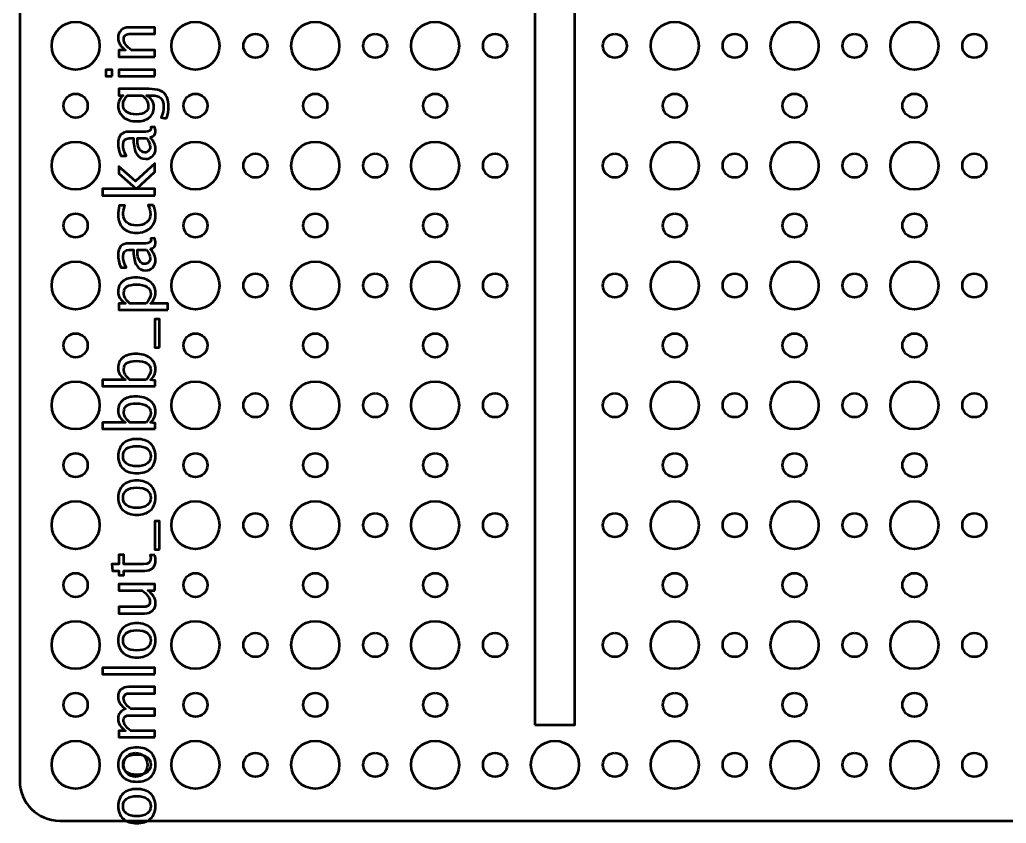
# Model space of a CAD drawing. Header units: centimetres. Extents: x -26.2 to 26.2, y -20.2 to 20.2.
# Drawn here: x -12.7 to -0.35, y -20.22 to -10.16 of the extents above; entities that cross this region are included whole.
import ezdxf

# ---------------------------------------------------------------- set-up
doc = ezdxf.new("R2010")
doc.units = ezdxf.units.CM
doc.header["$MEASUREMENT"] = 0
doc.layers.add('Layer 1', color=7, linetype='Continuous')

msp = doc.modelspace()

# ---------------------------------------------------------------- linework, layer by layer
at = {"layer": 'Layer 1', "lineweight": 53}
msp.add_lwpolyline([(-6.25, -18.98419), (-5.75, -18.98419), (-5.75, 16.01581), (-6.25, 16.01581), (-6.25, -18.98419)], close=True, dxfattribs=at)
for centre, major_axis in [((-11.99999, -10.4841), (0, 0.30001)), ((-10.49999, -10.4841), (0, 0.30001)), ((-8.99999, -10.4841), (0, 0.30001)), ((-7.49999, -10.4841), (0, 0.30001)), ((-4.49999, -10.4841), (0, 0.30001)), ((-2.99999, -10.4841), (0, 0.30001)), ((-1.49999, -10.4841), (0, 0.30001)), ((-9.75, -10.48409), (0, 0.15)), ((-8.25, -10.48409), (0, 0.15)), ((-6.75, -10.48409), (0, 0.15)), ((-5.25, -10.48409), (0, 0.15)), ((-3.75, -10.48409), (0, 0.15)), ((-2.25, -10.48409), (0, 0.15)), ((-0.75, -10.48409), (0, 0.15)), ((-12, -11.23409), (0, 0.15)), ((-10.5, -11.23409), (0, 0.15)), ((-9, -11.23409), (0, 0.15)), ((-7.5, -11.23409), (0, 0.15)), ((-4.5, -11.23409), (0, 0.15)), ((-3, -11.23409), (0, 0.15)), ((-1.5, -11.23409), (0, 0.15)), ((-11.99999, -11.9841), (0, 0.30001)), ((-10.49999, -11.9841), (0, 0.30001)), ((-8.99999, -11.9841), (0, 0.30001)), ((-7.49999, -11.9841), (0, 0.30001)), ((-4.49999, -11.9841), (0, 0.30001)), ((-2.99999, -11.9841), (0, 0.30001)), ((-1.49999, -11.9841), (0, 0.30001)), ((-9.75, -11.98409), (0, 0.15)), ((-8.25, -11.98409), (0, 0.15)), ((-6.75, -11.98409), (0, 0.15)), ((-5.25, -11.98409), (0, 0.15)), ((-3.75, -11.98409), (0, 0.15)), ((-2.25, -11.98409), (0, 0.15)), ((-0.75, -11.98409), (0, 0.15)), ((-12, -12.73409), (0, 0.15)), ((-10.5, -12.73409), (0, 0.15)), ((-9, -12.73409), (0, 0.15)), ((-7.5, -12.73409), (0, 0.15)), ((-4.5, -12.73409), (0, 0.15)), ((-3, -12.73409), (0, 0.15)), ((-1.5, -12.73409), (0, 0.15)), ((-11.99999, -13.4841), (0, 0.30001)), ((-10.49999, -13.4841), (0, 0.30001)), ((-8.99999, -13.4841), (0, 0.30001)), ((-7.49999, -13.4841), (0, 0.30001)), ((-4.49999, -13.4841), (0, 0.30001)), ((-2.99999, -13.4841), (0, 0.30001)), ((-1.49999, -13.4841), (0, 0.30001)), ((-9.75, -13.48409), (0, 0.15)), ((-8.25, -13.48409), (0, 0.15)), ((-6.75, -13.48409), (0, 0.15)), ((-5.25, -13.48409), (0, 0.15)), ((-3.75, -13.48409), (0, 0.15)), ((-2.25, -13.48409), (0, 0.15)), ((-0.75, -13.48409), (0, 0.15)), ((-12, -14.23409), (0, 0.15)), ((-10.5, -14.23409), (0, 0.15)), ((-9, -14.23409), (0, 0.15)), ((-7.5, -14.23409), (0, 0.15)), ((-4.5, -14.23409), (0, 0.15)), ((-3, -14.23409), (0, 0.15)), ((-1.5, -14.23409), (0, 0.15)), ((-11.99999, -14.9841), (0, 0.30001)), ((-10.49999, -14.9841), (0, 0.30001)), ((-8.99999, -14.9841), (0, 0.30001)), ((-7.49999, -14.9841), (0, 0.30001)), ((-4.49999, -14.9841), (0, 0.30001)), ((-2.99999, -14.9841), (0, 0.30001)), ((-1.49999, -14.9841), (0, 0.30001)), ((-9.75, -14.98409), (0, 0.15)), ((-8.25, -14.98409), (0, 0.15)), ((-6.75, -14.98409), (0, 0.15)), ((-5.25, -14.98409), (0, 0.15)), ((-3.75, -14.98409), (0, 0.15)), ((-2.25, -14.98409), (0, 0.15)), ((-0.75, -14.98409), (0, 0.15)), ((-12, -15.73409), (0, 0.15)), ((-10.5, -15.73409), (0, 0.15)), ((-9, -15.73409), (0, 0.15)), ((-7.5, -15.73409), (0, 0.15)), ((-4.5, -15.73409), (0, 0.15)), ((-3, -15.73409), (0, 0.15)), ((-1.5, -15.73409), (0, 0.15)), ((-11.99999, -16.4841), (0, 0.30001)), ((-10.49999, -16.4841), (0, 0.30001)), ((-8.99999, -16.4841), (0, 0.30001)), ((-7.49999, -16.4841), (0, 0.30001)), ((-4.49999, -16.4841), (0, 0.30001)), ((-2.99999, -16.4841), (0, 0.30001)), ((-1.49999, -16.4841), (0, 0.30001)), ((-9.75, -16.48409), (0, 0.15)), ((-8.25, -16.48409), (0, 0.15)), ((-6.75, -16.48409), (0, 0.15)), ((-5.25, -16.48409), (0, 0.15)), ((-3.75, -16.48409), (0, 0.15)), ((-2.25, -16.48409), (0, 0.15)), ((-0.75, -16.48409), (0, 0.15)), ((-12, -17.23409), (0, 0.15)), ((-10.5, -17.23409), (0, 0.15)), ((-9, -17.23409), (0, 0.15)), ((-7.5, -17.23409), (0, 0.15)), ((-4.5, -17.23409), (0, 0.15)), ((-3, -17.23409), (0, 0.15)), ((-1.5, -17.23409), (0, 0.15)), ((-11.99999, -17.9841), (0, 0.30001)), ((-10.49999, -17.9841), (0, 0.30001)), ((-8.99999, -17.9841), (0, 0.30001)), ((-7.49999, -17.9841), (0, 0.30001)), ((-4.49999, -17.9841), (0, 0.30001)), ((-2.99999, -17.9841), (0, 0.30001)), ((-1.49999, -17.9841), (0, 0.30001)), ((-9.75, -17.98409), (0, 0.15)), ((-8.25, -17.98409), (0, 0.15)), ((-6.75, -17.98409), (0, 0.15)), ((-5.25, -17.98409), (0, 0.15)), ((-3.75, -17.98409), (0, 0.15)), ((-2.25, -17.98409), (0, 0.15)), ((-0.75, -17.98409), (0, 0.15)), ((-12, -18.73409), (0, 0.15)), ((-10.5, -18.73409), (0, 0.15)), ((-9, -18.73409), (0, 0.15)), ((-7.5, -18.73409), (0, 0.15)), ((-4.5, -18.73409), (0, 0.15)), ((-3, -18.73409), (0, 0.15)), ((-1.5, -18.73409), (0, 0.15)), ((-11.99999, -19.4841), (0, 0.30001)), ((-10.49999, -19.4841), (0, 0.30001)), ((-8.99999, -19.4841), (0, 0.30001)), ((-7.49999, -19.4841), (0, 0.30001)), ((-5.99999, -19.4841), (0, 0.30001)), ((-4.49999, -19.4841), (0, 0.30001)), ((-2.99999, -19.4841), (0, 0.30001)), ((-1.49999, -19.4841), (0, 0.30001)), ((-11.25, -19.48409), (0, 0.15)), ((-9.75, -19.48409), (0, 0.15)), ((-8.25, -19.48409), (0, 0.15)), ((-6.75, -19.48409), (0, 0.15)), ((-5.25, -19.48409), (0, 0.15)), ((-3.75, -19.48409), (0, 0.15)), ((-2.25, -19.48409), (0, 0.15)), ((-0.75, -19.48409), (0, 0.15))]:
    msp.add_ellipse(centre, major_axis=major_axis, ratio=1, dxfattribs=at)
msp.add_open_spline([(-12.2, -20.18409), (-12.47614, -20.18409), (-12.7, -19.96023), (-12.7, -19.68409), (-12.7, -19.68409), (-12.7, -19.68409), (-12.7, 19.71591), (-12.7, 19.71591), (-12.7, 19.71591), (-12.7, 19.99205), (-12.47614, 20.21591), (-12.2, 20.21591), (-12.2, 20.21591), (-8.45782, 20.21591), (-2.97204, 20.21591), (0.2, 20.21591), (0.2, 20.21591), (0.47614, 20.21591), (0.7, 19.99205), (0.7, 19.71591), (0.7, 19.71591), (0.7, 19.71591), (0.7, 2.21591), (0.7, 2.21591), (0.7, 2.21591), (0.7, 2.21591), (25.7, 2.21591), (25.7, 2.21591), (25.7, 2.21591), (25.97614, 2.21591), (26.2, 1.99205), (26.2, 1.71591), (26.2, 1.71591), (26.2, 1.71591), (26.2, -4.68409), (26.2, -4.68409), (26.2, -4.68409), (26.2, -4.96023), (25.97614, -5.18409), (25.7, -5.18409), (25.7, -5.18409), (25.7, -5.18409), (0.7, -5.18409), (0.7, -5.18409), (0.7, -5.18409), (0.7, -5.18409), (0.7, -19.68409), (0.7, -19.68409), (0.7, -19.68409), (0.7, -19.96023), (0.47614, -20.18409), (0.2, -20.18409), (0.2, -20.18409), (-4.57775, -20.18409), (-7.42225, -20.18409), (-12.2, -20.18409)], degree=3, knots=[0, 0, 0, 0, 0.06666667, 0.06666667, 0.06666667, 0.06666667, 0.13333333, 0.13333333, 0.13333333, 0.13333333, 0.2, 0.2, 0.2, 0.2, 0.26666667, 0.26666667, 0.26666667, 0.26666667, 0.33333333, 0.33333333, 0.33333333, 0.33333333, 0.4, 0.4, 0.4, 0.4, 0.46666667, 0.46666667, 0.46666667, 0.46666667, 0.53333333, 0.53333333, 0.53333333, 0.53333333, 0.6, 0.6, 0.6, 0.6, 0.66666667, 0.66666667, 0.66666667, 0.66666667, 0.73333333, 0.73333333, 0.73333333, 0.73333333, 0.8, 0.8, 0.8, 0.8, 0.86666667, 0.86666667, 0.86666667, 0.86666667, 1, 1, 1, 1], dxfattribs=at)
at = {"layer": 'Layer 1', "color": 5, "lineweight": 53}
for points, knots in [([(-11.00997, -10.62111), (-11.00997, -10.62111), (-11.45871, -10.62111), (-11.45871, -10.62111), (-11.45871, -10.62111), (-11.45871, -10.62111), (-11.45871, -10.53984), (-11.45871, -10.53984), (-11.45871, -10.53984), (-11.45871, -10.53984), (-11.3739, -10.53984), (-11.3739, -10.53984), (-11.3739, -10.53984), (-11.43669, -10.4968), (-11.46802, -10.44402), (-11.46802, -10.38165), (-11.46802, -10.38165), (-11.46802, -10.34242), (-11.45574, -10.31124), (-11.43105, -10.28824), (-11.43105, -10.28824), (-11.40649, -10.26524), (-11.37333, -10.25366), (-11.33185, -10.25366), (-11.33185, -10.25366), (-11.33185, -10.25366), (-11.00997, -10.25366), (-11.00997, -10.25366), (-11.00997, -10.25366), (-11.00997, -10.25366), (-11.00997, -10.33495), (-11.00997, -10.33495), (-11.00997, -10.33495), (-11.00997, -10.33495), (-11.30532, -10.33495), (-11.30532, -10.33495), (-11.30532, -10.33495), (-11.33862, -10.33495), (-11.36233, -10.33988), (-11.37644, -10.34962), (-11.37644, -10.34962), (-11.39069, -10.3595), (-11.39774, -10.37573), (-11.39774, -10.39845), (-11.39774, -10.39845), (-11.39774, -10.4484), (-11.36515, -10.49553), (-11.29995, -10.53984), (-11.29995, -10.53984), (-11.29995, -10.53984), (-11.00997, -10.53984), (-11.00997, -10.53984), (-11.00997, -10.53984), (-11.00997, -10.53984), (-11.00997, -10.62111), (-11.00997, -10.62111)], [0, 0, 0, 0, 0.06666667, 0.06666667, 0.06666667, 0.06666667, 0.13333333, 0.13333333, 0.13333333, 0.13333333, 0.2, 0.2, 0.2, 0.2, 0.26666667, 0.26666667, 0.26666667, 0.26666667, 0.33333333, 0.33333333, 0.33333333, 0.33333333, 0.4, 0.4, 0.4, 0.4, 0.46666667, 0.46666667, 0.46666667, 0.46666667, 0.53333333, 0.53333333, 0.53333333, 0.53333333, 0.6, 0.6, 0.6, 0.6, 0.66666667, 0.66666667, 0.66666667, 0.66666667, 0.73333333, 0.73333333, 0.73333333, 0.73333333, 0.8, 0.8, 0.8, 0.8, 0.86666667, 0.86666667, 0.86666667, 0.86666667, 1, 1, 1, 1]), ([(-11.54083, -10.86579), (-11.54083, -10.86579), (-11.62211, -10.86579), (-11.62211, -10.86579), (-11.62211, -10.86579), (-11.62211, -10.86579), (-11.62211, -10.78452), (-11.62211, -10.78452), (-11.62211, -10.78452), (-11.62211, -10.78452), (-11.54083, -10.78452), (-11.54083, -10.78452), (-11.54083, -10.78452), (-11.54083, -10.78452), (-11.54083, -10.86579), (-11.54083, -10.86579)], [0, 0, 0, 0, 0.2, 0.2, 0.2, 0.2, 0.4, 0.4, 0.4, 0.4, 0.6, 0.6, 0.6, 0.6, 1, 1, 1, 1]), ([(-11.00997, -10.86579), (-11.00997, -10.86579), (-11.45871, -10.86579), (-11.45871, -10.86579), (-11.45871, -10.86579), (-11.45871, -10.86579), (-11.45871, -10.78452), (-11.45871, -10.78452), (-11.45871, -10.78452), (-11.45871, -10.78452), (-11.00997, -10.78452), (-11.00997, -10.78452), (-11.00997, -10.78452), (-11.00997, -10.78452), (-11.00997, -10.86579), (-11.00997, -10.86579)], [0, 0, 0, 0, 0.2, 0.2, 0.2, 0.2, 0.4, 0.4, 0.4, 0.4, 0.6, 0.6, 0.6, 0.6, 1, 1, 1, 1]), ([(-10.86096, -11.392), (-10.86096, -11.392), (-10.93123, -11.3824), (-10.93123, -11.3824), (-10.93123, -11.3824), (-10.90922, -11.33528), (-10.89821, -11.28857), (-10.89821, -11.24243), (-10.89821, -11.24243), (-10.89821, -11.15085), (-10.94675, -11.10499), (-11.0437, -11.10499), (-11.0437, -11.10499), (-11.0437, -11.10499), (-11.11425, -11.10499), (-11.11425, -11.10499), (-11.11425, -11.10499), (-11.08448, -11.1191), (-11.06148, -11.13913), (-11.04497, -11.16524), (-11.04497, -11.16524), (-11.02846, -11.19135), (-11.02013, -11.22041), (-11.02013, -11.25245), (-11.02013, -11.25245), (-11.02013, -11.30677), (-11.0396, -11.34981), (-11.07855, -11.38155), (-11.07855, -11.38155), (-11.1175, -11.4133), (-11.17027, -11.42925), (-11.23688, -11.42925), (-11.23688, -11.42925), (-11.30503, -11.42925), (-11.36063, -11.41119), (-11.40367, -11.37506), (-11.40367, -11.37506), (-11.44657, -11.33881), (-11.46802, -11.2921), (-11.46802, -11.23467), (-11.46802, -11.23467), (-11.46802, -11.18443), (-11.4477, -11.14111), (-11.40692, -11.10499), (-11.40692, -11.10499), (-11.40692, -11.10499), (-11.45871, -11.10499), (-11.45871, -11.10499), (-11.45871, -11.10499), (-11.45871, -11.10499), (-11.45871, -11.0237), (-11.45871, -11.0237), (-11.45871, -11.0237), (-11.45871, -11.0237), (-11.13245, -11.0237), (-11.13245, -11.0237), (-11.13245, -11.0237), (-11.06232, -11.0237), (-11.01039, -11.02737), (-10.97667, -11.03471), (-10.97667, -11.03471), (-10.94294, -11.04191), (-10.91528, -11.05574), (-10.89384, -11.07578), (-10.89384, -11.07578), (-10.85616, -11.11134), (-10.83725, -11.16693), (-10.83725, -11.24243), (-10.83725, -11.24243), (-10.83725, -11.29422), (-10.84515, -11.34403), (-10.86096, -11.392)], [0, 0, 0, 0, 0.05263158, 0.05263158, 0.05263158, 0.05263158, 0.10526316, 0.10526316, 0.10526316, 0.10526316, 0.15789474, 0.15789474, 0.15789474, 0.15789474, 0.21052632, 0.21052632, 0.21052632, 0.21052632, 0.26315789, 0.26315789, 0.26315789, 0.26315789, 0.31578947, 0.31578947, 0.31578947, 0.31578947, 0.36842105, 0.36842105, 0.36842105, 0.36842105, 0.42105263, 0.42105263, 0.42105263, 0.42105263, 0.47368421, 0.47368421, 0.47368421, 0.47368421, 0.52631579, 0.52631579, 0.52631579, 0.52631579, 0.57894737, 0.57894737, 0.57894737, 0.57894737, 0.63157895, 0.63157895, 0.63157895, 0.63157895, 0.68421053, 0.68421053, 0.68421053, 0.68421053, 0.73684211, 0.73684211, 0.73684211, 0.73684211, 0.78947368, 0.78947368, 0.78947368, 0.78947368, 0.84210526, 0.84210526, 0.84210526, 0.84210526, 0.89473684, 0.89473684, 0.89473684, 0.89473684, 1, 1, 1, 1]), ([(-11.16519, -11.10499), (-11.16519, -11.10499), (-11.35132, -11.10499), (-11.35132, -11.10499), (-11.35132, -11.10499), (-11.38843, -11.14083), (-11.40706, -11.17992), (-11.40706, -11.22211), (-11.40706, -11.22211), (-11.40706, -11.25964), (-11.3921, -11.28899), (-11.36204, -11.31016), (-11.36204, -11.31016), (-11.33213, -11.33147), (-11.2905, -11.34205), (-11.23744, -11.34205), (-11.23744, -11.34205), (-11.13993, -11.34205), (-11.09125, -11.30748), (-11.09125, -11.23819), (-11.09125, -11.23819), (-11.09125, -11.19106), (-11.11594, -11.14661), (-11.16519, -11.10499)], [0, 0, 0, 0, 0.14285714, 0.14285714, 0.14285714, 0.14285714, 0.28571429, 0.28571429, 0.28571429, 0.28571429, 0.42857143, 0.42857143, 0.42857143, 0.42857143, 0.57142857, 0.57142857, 0.57142857, 0.57142857, 0.71428571, 0.71428571, 0.71428571, 0.71428571, 1, 1, 1, 1]), ([(-11.06712, -11.62991), (-11.02225, -11.67873), (-10.99981, -11.72572), (-10.99981, -11.77088), (-10.99981, -11.77088), (-10.99981, -11.80799), (-11.01138, -11.83888), (-11.03466, -11.8633), (-11.03466, -11.8633), (-11.05795, -11.88785), (-11.0873, -11.90013), (-11.12272, -11.90013), (-11.12272, -11.90013), (-11.17168, -11.90013), (-11.20936, -11.87952), (-11.23561, -11.83833), (-11.23561, -11.83833), (-11.26185, -11.79712), (-11.27498, -11.738), (-11.27498, -11.66095), (-11.27498, -11.66095), (-11.27498, -11.66095), (-11.27498, -11.6419), (-11.27498, -11.6419), (-11.27498, -11.6419), (-11.27498, -11.6419), (-11.32902, -11.6419), (-11.32902, -11.6419), (-11.32902, -11.6419), (-11.38109, -11.6419), (-11.40706, -11.669), (-11.40706, -11.72332), (-11.40706, -11.72332), (-11.40706, -11.76537), (-11.39379, -11.81138), (-11.36726, -11.86118), (-11.36726, -11.86118), (-11.36726, -11.86118), (-11.43415, -11.86118), (-11.43415, -11.86118), (-11.43415, -11.86118), (-11.45673, -11.80644), (-11.46802, -11.75479), (-11.46802, -11.70639), (-11.46802, -11.70639), (-11.46802, -11.65658), (-11.45673, -11.61975), (-11.43401, -11.59618), (-11.43401, -11.59618), (-11.41129, -11.57248), (-11.3763, -11.56062), (-11.32902, -11.56062), (-11.32902, -11.56062), (-11.32902, -11.56062), (-11.12625, -11.56062), (-11.12625, -11.56062), (-11.12625, -11.56062), (-11.07982, -11.56062), (-11.05654, -11.54637), (-11.05654, -11.51772), (-11.05654, -11.51772), (-11.05654, -11.5142), (-11.0571, -11.50897), (-11.05823, -11.50206), (-11.05823, -11.50206), (-11.05823, -11.50206), (-11.01307, -11.49627), (-11.01307, -11.49627), (-11.01307, -11.49627), (-11.00418, -11.51476), (-10.99981, -11.53508), (-10.99981, -11.55738), (-10.99981, -11.55738), (-10.99981, -11.59534), (-11.02225, -11.61947), (-11.06712, -11.62991)], [0, 0, 0, 0, 0.05, 0.05, 0.05, 0.05, 0.1, 0.1, 0.1, 0.1, 0.15, 0.15, 0.15, 0.15, 0.2, 0.2, 0.2, 0.2, 0.25, 0.25, 0.25, 0.25, 0.3, 0.3, 0.3, 0.3, 0.35, 0.35, 0.35, 0.35, 0.4, 0.4, 0.4, 0.4, 0.45, 0.45, 0.45, 0.45, 0.5, 0.5, 0.5, 0.5, 0.55, 0.55, 0.55, 0.55, 0.6, 0.6, 0.6, 0.6, 0.65, 0.65, 0.65, 0.65, 0.7, 0.7, 0.7, 0.7, 0.75, 0.75, 0.75, 0.75, 0.8, 0.8, 0.8, 0.8, 0.85, 0.85, 0.85, 0.85, 0.9, 0.9, 0.9, 0.9, 1, 1, 1, 1]), ([(-11.11143, -11.6419), (-11.11143, -11.6419), (-11.22672, -11.6419), (-11.22672, -11.6419), (-11.22672, -11.6419), (-11.22672, -11.6419), (-11.22756, -11.66801), (-11.22756, -11.66801), (-11.22756, -11.66801), (-11.22756, -11.71316), (-11.21924, -11.74957), (-11.20259, -11.77737), (-11.20259, -11.77737), (-11.1858, -11.80503), (-11.16364, -11.81886), (-11.13598, -11.81886), (-11.13598, -11.81886), (-11.11665, -11.81886), (-11.10028, -11.81194), (-11.08688, -11.79825), (-11.08688, -11.79825), (-11.07347, -11.78442), (-11.0667, -11.76763), (-11.0667, -11.74774), (-11.0667, -11.74774), (-11.0667, -11.71387), (-11.08165, -11.67859), (-11.11143, -11.6419)], [0, 0, 0, 0, 0.125, 0.125, 0.125, 0.125, 0.25, 0.25, 0.25, 0.25, 0.375, 0.375, 0.375, 0.375, 0.5, 0.5, 0.5, 0.5, 0.625, 0.625, 0.625, 0.625, 0.75, 0.75, 0.75, 0.75, 1, 1, 1, 1]), ([(-11.00997, -12.35605), (-11.00997, -12.35605), (-11.66275, -12.35605), (-11.66275, -12.35605), (-11.66275, -12.35605), (-11.66275, -12.35605), (-11.66275, -12.27478), (-11.66275, -12.27478), (-11.66275, -12.27478), (-11.66275, -12.27478), (-11.24097, -12.27478), (-11.24097, -12.27478), (-11.24097, -12.27478), (-11.24097, -12.27478), (-11.45871, -12.08428), (-11.45871, -12.08428), (-11.45871, -12.08428), (-11.45871, -12.08428), (-11.45871, -11.99651), (-11.45871, -11.99651), (-11.45871, -11.99651), (-11.45871, -11.99651), (-11.2493, -12.17854), (-11.2493, -12.17854), (-11.2493, -12.17854), (-11.2493, -12.17854), (-11.00997, -11.95841), (-11.00997, -11.95841), (-11.00997, -11.95841), (-11.00997, -11.95841), (-11.00997, -12.06311), (-11.00997, -12.06311), (-11.00997, -12.06311), (-11.00997, -12.06311), (-11.24012, -12.27478), (-11.24012, -12.27478), (-11.24012, -12.27478), (-11.24012, -12.27478), (-11.00997, -12.27478), (-11.00997, -12.27478), (-11.00997, -12.27478), (-11.00997, -12.27478), (-11.00997, -12.35605), (-11.00997, -12.35605)], [0, 0, 0, 0, 0.08333333, 0.08333333, 0.08333333, 0.08333333, 0.16666667, 0.16666667, 0.16666667, 0.16666667, 0.25, 0.25, 0.25, 0.25, 0.33333333, 0.33333333, 0.33333333, 0.33333333, 0.41666667, 0.41666667, 0.41666667, 0.41666667, 0.5, 0.5, 0.5, 0.5, 0.58333333, 0.58333333, 0.58333333, 0.58333333, 0.66666667, 0.66666667, 0.66666667, 0.66666667, 0.75, 0.75, 0.75, 0.75, 0.83333333, 0.83333333, 0.83333333, 0.83333333, 1, 1, 1, 1]), ([(-11.02352, -12.47813), (-11.00771, -12.53076), (-10.99981, -12.5762), (-10.99981, -12.61444), (-10.99981, -12.61444), (-10.99981, -12.67512), (-11.02225, -12.72535), (-11.06698, -12.76529), (-11.06698, -12.76529), (-11.11185, -12.80521), (-11.16844, -12.82525), (-11.2366, -12.82525), (-11.2366, -12.82525), (-11.30941, -12.82525), (-11.36628, -12.80549), (-11.40692, -12.76599), (-11.40692, -12.76599), (-11.4477, -12.72648), (-11.46802, -12.67131), (-11.46802, -12.60047), (-11.46802, -12.60047), (-11.46802, -12.56561), (-11.46322, -12.52639), (-11.45363, -12.48321), (-11.45363, -12.48321), (-11.45363, -12.48321), (-11.38504, -12.48321), (-11.38504, -12.48321), (-11.38504, -12.48321), (-11.39859, -12.52907), (-11.40536, -12.56646), (-11.40536, -12.59525), (-11.40536, -12.59525), (-11.40536, -12.63702), (-11.3897, -12.67046), (-11.35852, -12.69544), (-11.35852, -12.69544), (-11.32733, -12.72041), (-11.2857, -12.73297), (-11.23377, -12.73297), (-11.23377, -12.73297), (-11.1834, -12.73297), (-11.14276, -12.71999), (-11.11157, -12.69417), (-11.11157, -12.69417), (-11.08053, -12.66834), (-11.065, -12.63462), (-11.065, -12.59271), (-11.065, -12.59271), (-11.065, -12.5556), (-11.0746, -12.5175), (-11.09379, -12.47813), (-11.09379, -12.47813), (-11.09379, -12.47813), (-11.02352, -12.47813), (-11.02352, -12.47813)], [0, 0, 0, 0, 0.06666667, 0.06666667, 0.06666667, 0.06666667, 0.13333333, 0.13333333, 0.13333333, 0.13333333, 0.2, 0.2, 0.2, 0.2, 0.26666667, 0.26666667, 0.26666667, 0.26666667, 0.33333333, 0.33333333, 0.33333333, 0.33333333, 0.4, 0.4, 0.4, 0.4, 0.46666667, 0.46666667, 0.46666667, 0.46666667, 0.53333333, 0.53333333, 0.53333333, 0.53333333, 0.6, 0.6, 0.6, 0.6, 0.66666667, 0.66666667, 0.66666667, 0.66666667, 0.73333333, 0.73333333, 0.73333333, 0.73333333, 0.8, 0.8, 0.8, 0.8, 0.86666667, 0.86666667, 0.86666667, 0.86666667, 1, 1, 1, 1]), ([(-11.06712, -13.02591), (-11.02225, -13.07473), (-10.99981, -13.12172), (-10.99981, -13.16688), (-10.99981, -13.16688), (-10.99981, -13.20399), (-11.01138, -13.23488), (-11.03466, -13.2593), (-11.03466, -13.2593), (-11.05795, -13.28385), (-11.0873, -13.29613), (-11.12272, -13.29613), (-11.12272, -13.29613), (-11.17168, -13.29613), (-11.20936, -13.27552), (-11.23561, -13.23433), (-11.23561, -13.23433), (-11.26185, -13.19312), (-11.27498, -13.134), (-11.27498, -13.05695), (-11.27498, -13.05695), (-11.27498, -13.05695), (-11.27498, -13.0379), (-11.27498, -13.0379), (-11.27498, -13.0379), (-11.27498, -13.0379), (-11.32902, -13.0379), (-11.32902, -13.0379), (-11.32902, -13.0379), (-11.38109, -13.0379), (-11.40706, -13.065), (-11.40706, -13.11932), (-11.40706, -13.11932), (-11.40706, -13.16137), (-11.39379, -13.20738), (-11.36726, -13.25718), (-11.36726, -13.25718), (-11.36726, -13.25718), (-11.43415, -13.25718), (-11.43415, -13.25718), (-11.43415, -13.25718), (-11.45673, -13.20244), (-11.46802, -13.15079), (-11.46802, -13.10239), (-11.46802, -13.10239), (-11.46802, -13.05258), (-11.45673, -13.01575), (-11.43401, -12.99218), (-11.43401, -12.99218), (-11.41129, -12.96848), (-11.3763, -12.95662), (-11.32902, -12.95662), (-11.32902, -12.95662), (-11.32902, -12.95662), (-11.12625, -12.95662), (-11.12625, -12.95662), (-11.12625, -12.95662), (-11.07982, -12.95662), (-11.05654, -12.94237), (-11.05654, -12.91372), (-11.05654, -12.91372), (-11.05654, -12.9102), (-11.0571, -12.90497), (-11.05823, -12.89806), (-11.05823, -12.89806), (-11.05823, -12.89806), (-11.01307, -12.89227), (-11.01307, -12.89227), (-11.01307, -12.89227), (-11.00418, -12.91076), (-10.99981, -12.93108), (-10.99981, -12.95338), (-10.99981, -12.95338), (-10.99981, -12.99134), (-11.02225, -13.01547), (-11.06712, -13.02591)], [0, 0, 0, 0, 0.05, 0.05, 0.05, 0.05, 0.1, 0.1, 0.1, 0.1, 0.15, 0.15, 0.15, 0.15, 0.2, 0.2, 0.2, 0.2, 0.25, 0.25, 0.25, 0.25, 0.3, 0.3, 0.3, 0.3, 0.35, 0.35, 0.35, 0.35, 0.4, 0.4, 0.4, 0.4, 0.45, 0.45, 0.45, 0.45, 0.5, 0.5, 0.5, 0.5, 0.55, 0.55, 0.55, 0.55, 0.6, 0.6, 0.6, 0.6, 0.65, 0.65, 0.65, 0.65, 0.7, 0.7, 0.7, 0.7, 0.75, 0.75, 0.75, 0.75, 0.8, 0.8, 0.8, 0.8, 0.85, 0.85, 0.85, 0.85, 0.9, 0.9, 0.9, 0.9, 1, 1, 1, 1]), ([(-11.11143, -13.0379), (-11.11143, -13.0379), (-11.22672, -13.0379), (-11.22672, -13.0379), (-11.22672, -13.0379), (-11.22672, -13.0379), (-11.22756, -13.06401), (-11.22756, -13.06401), (-11.22756, -13.06401), (-11.22756, -13.10916), (-11.21924, -13.14557), (-11.20259, -13.17337), (-11.20259, -13.17337), (-11.1858, -13.20103), (-11.16364, -13.21486), (-11.13598, -13.21486), (-11.13598, -13.21486), (-11.11665, -13.21486), (-11.10028, -13.20794), (-11.08688, -13.19425), (-11.08688, -13.19425), (-11.07347, -13.18042), (-11.0667, -13.16363), (-11.0667, -13.14374), (-11.0667, -13.14374), (-11.0667, -13.10987), (-11.08165, -13.07459), (-11.11143, -13.0379)], [0, 0, 0, 0, 0.125, 0.125, 0.125, 0.125, 0.25, 0.25, 0.25, 0.25, 0.375, 0.375, 0.375, 0.375, 0.5, 0.5, 0.5, 0.5, 0.625, 0.625, 0.625, 0.625, 0.75, 0.75, 0.75, 0.75, 1, 1, 1, 1]), ([(-10.84656, -13.79002), (-10.84656, -13.79002), (-11.45871, -13.79002), (-11.45871, -13.79002), (-11.45871, -13.79002), (-11.45871, -13.79002), (-11.45871, -13.70875), (-11.45871, -13.70875), (-11.45871, -13.70875), (-11.45871, -13.70875), (-11.3739, -13.70875), (-11.3739, -13.70875), (-11.3739, -13.70875), (-11.43669, -13.67545), (-11.46802, -13.62535), (-11.46802, -13.55861), (-11.46802, -13.55861), (-11.46802, -13.50456), (-11.4484, -13.46209), (-11.40903, -13.43104), (-11.40903, -13.43104), (-11.36966, -13.4), (-11.3159, -13.38447), (-11.24774, -13.38447), (-11.24774, -13.38447), (-11.17352, -13.38447), (-11.11355, -13.40211), (-11.06811, -13.43725), (-11.06811, -13.43725), (-11.02253, -13.47239), (-10.99981, -13.51867), (-10.99981, -13.57596), (-10.99981, -13.57596), (-10.99981, -13.62916), (-11.02013, -13.67347), (-11.06091, -13.70875), (-11.06091, -13.70875), (-11.06091, -13.70875), (-10.84656, -13.70875), (-10.84656, -13.70875), (-10.84656, -13.70875), (-10.84656, -13.70875), (-10.84656, -13.79002), (-10.84656, -13.79002)], [0, 0, 0, 0, 0.08333333, 0.08333333, 0.08333333, 0.08333333, 0.16666667, 0.16666667, 0.16666667, 0.16666667, 0.25, 0.25, 0.25, 0.25, 0.33333333, 0.33333333, 0.33333333, 0.33333333, 0.41666667, 0.41666667, 0.41666667, 0.41666667, 0.5, 0.5, 0.5, 0.5, 0.58333333, 0.58333333, 0.58333333, 0.58333333, 0.66666667, 0.66666667, 0.66666667, 0.66666667, 0.75, 0.75, 0.75, 0.75, 0.83333333, 0.83333333, 0.83333333, 0.83333333, 1, 1, 1, 1]), ([(-11.11693, -13.70875), (-11.07954, -13.66684), (-11.06077, -13.6269), (-11.06077, -13.58895), (-11.06077, -13.58895), (-11.06077, -13.55155), (-11.07643, -13.52262), (-11.10762, -13.5023), (-11.10762, -13.5023), (-11.1388, -13.48184), (-11.18269, -13.47168), (-11.23942, -13.47168), (-11.23942, -13.47168), (-11.3444, -13.47168), (-11.3969, -13.5064), (-11.3969, -13.57582), (-11.3969, -13.57582), (-11.3969, -13.62126), (-11.37234, -13.66557), (-11.3231, -13.70875), (-11.3231, -13.70875), (-11.3231, -13.70875), (-11.11693, -13.70875), (-11.11693, -13.70875)], [0, 0, 0, 0, 0.14285714, 0.14285714, 0.14285714, 0.14285714, 0.28571429, 0.28571429, 0.28571429, 0.28571429, 0.42857143, 0.42857143, 0.42857143, 0.42857143, 0.57142857, 0.57142857, 0.57142857, 0.57142857, 0.71428571, 0.71428571, 0.71428571, 0.71428571, 1, 1, 1, 1]), ([(-10.94901, -14.25907), (-10.94901, -14.25907), (-11.00997, -14.25907), (-11.00997, -14.25907), (-11.00997, -14.25907), (-11.00997, -14.25907), (-11.00997, -13.90687), (-11.00997, -13.90687), (-11.00997, -13.90687), (-11.00997, -13.90687), (-10.94901, -13.90687), (-10.94901, -13.90687), (-10.94901, -13.90687), (-10.94901, -13.90687), (-10.94901, -14.25907), (-10.94901, -14.25907)], [0, 0, 0, 0, 0.2, 0.2, 0.2, 0.2, 0.4, 0.4, 0.4, 0.4, 0.6, 0.6, 0.6, 0.6, 1, 1, 1, 1]), ([(-11.00489, -14.74618), (-11.00489, -14.74618), (-11.66275, -14.74618), (-11.66275, -14.74618), (-11.66275, -14.74618), (-11.66275, -14.74618), (-11.66275, -14.66491), (-11.66275, -14.66491), (-11.66275, -14.66491), (-11.66275, -14.66491), (-11.3739, -14.66491), (-11.3739, -14.66491), (-11.3739, -14.66491), (-11.43669, -14.63161), (-11.46802, -14.58151), (-11.46802, -14.51477), (-11.46802, -14.51477), (-11.46802, -14.46072), (-11.4484, -14.41825), (-11.40903, -14.3872), (-11.40903, -14.3872), (-11.36966, -14.35616), (-11.3159, -14.34063), (-11.24774, -14.34063), (-11.24774, -14.34063), (-11.17352, -14.34063), (-11.11355, -14.35827), (-11.06811, -14.39341), (-11.06811, -14.39341), (-11.02253, -14.42855), (-10.99981, -14.47483), (-10.99981, -14.53212), (-10.99981, -14.53212), (-10.99981, -14.58532), (-11.02013, -14.62963), (-11.06091, -14.66491), (-11.06091, -14.66491), (-11.06091, -14.66491), (-11.00489, -14.67479), (-11.00489, -14.67479), (-11.00489, -14.67479), (-11.00489, -14.67479), (-11.00489, -14.74618), (-11.00489, -14.74618)], [0, 0, 0, 0, 0.08333333, 0.08333333, 0.08333333, 0.08333333, 0.16666667, 0.16666667, 0.16666667, 0.16666667, 0.25, 0.25, 0.25, 0.25, 0.33333333, 0.33333333, 0.33333333, 0.33333333, 0.41666667, 0.41666667, 0.41666667, 0.41666667, 0.5, 0.5, 0.5, 0.5, 0.58333333, 0.58333333, 0.58333333, 0.58333333, 0.66666667, 0.66666667, 0.66666667, 0.66666667, 0.75, 0.75, 0.75, 0.75, 0.83333333, 0.83333333, 0.83333333, 0.83333333, 1, 1, 1, 1]), ([(-11.11693, -14.66491), (-11.07954, -14.623), (-11.06077, -14.58306), (-11.06077, -14.54511), (-11.06077, -14.54511), (-11.06077, -14.50771), (-11.07643, -14.47878), (-11.10762, -14.45846), (-11.10762, -14.45846), (-11.1388, -14.438), (-11.18269, -14.42784), (-11.23942, -14.42784), (-11.23942, -14.42784), (-11.3444, -14.42784), (-11.3969, -14.46256), (-11.3969, -14.53198), (-11.3969, -14.53198), (-11.3969, -14.57742), (-11.37234, -14.62173), (-11.3231, -14.66491), (-11.3231, -14.66491), (-11.3231, -14.66491), (-11.11693, -14.66491), (-11.11693, -14.66491)], [0, 0, 0, 0, 0.14285714, 0.14285714, 0.14285714, 0.14285714, 0.28571429, 0.28571429, 0.28571429, 0.28571429, 0.42857143, 0.42857143, 0.42857143, 0.42857143, 0.57142857, 0.57142857, 0.57142857, 0.57142857, 0.71428571, 0.71428571, 0.71428571, 0.71428571, 1, 1, 1, 1]), ([(-11.00489, -15.27902), (-11.00489, -15.27902), (-11.66275, -15.27902), (-11.66275, -15.27902), (-11.66275, -15.27902), (-11.66275, -15.27902), (-11.66275, -15.19775), (-11.66275, -15.19775), (-11.66275, -15.19775), (-11.66275, -15.19775), (-11.3739, -15.19775), (-11.3739, -15.19775), (-11.3739, -15.19775), (-11.43669, -15.16445), (-11.46802, -15.11435), (-11.46802, -15.04761), (-11.46802, -15.04761), (-11.46802, -14.99356), (-11.4484, -14.95109), (-11.40903, -14.92004), (-11.40903, -14.92004), (-11.36966, -14.889), (-11.3159, -14.87347), (-11.24774, -14.87347), (-11.24774, -14.87347), (-11.17352, -14.87347), (-11.11355, -14.89111), (-11.06811, -14.92625), (-11.06811, -14.92625), (-11.02253, -14.96139), (-10.99981, -15.00767), (-10.99981, -15.06496), (-10.99981, -15.06496), (-10.99981, -15.11816), (-11.02013, -15.16247), (-11.06091, -15.19775), (-11.06091, -15.19775), (-11.06091, -15.19775), (-11.00489, -15.20763), (-11.00489, -15.20763), (-11.00489, -15.20763), (-11.00489, -15.20763), (-11.00489, -15.27902), (-11.00489, -15.27902)], [0, 0, 0, 0, 0.08333333, 0.08333333, 0.08333333, 0.08333333, 0.16666667, 0.16666667, 0.16666667, 0.16666667, 0.25, 0.25, 0.25, 0.25, 0.33333333, 0.33333333, 0.33333333, 0.33333333, 0.41666667, 0.41666667, 0.41666667, 0.41666667, 0.5, 0.5, 0.5, 0.5, 0.58333333, 0.58333333, 0.58333333, 0.58333333, 0.66666667, 0.66666667, 0.66666667, 0.66666667, 0.75, 0.75, 0.75, 0.75, 0.83333333, 0.83333333, 0.83333333, 0.83333333, 1, 1, 1, 1]), ([(-11.11693, -15.19775), (-11.07954, -15.15584), (-11.06077, -15.1159), (-11.06077, -15.07795), (-11.06077, -15.07795), (-11.06077, -15.04055), (-11.07643, -15.01162), (-11.10762, -14.9913), (-11.10762, -14.9913), (-11.1388, -14.97084), (-11.18269, -14.96068), (-11.23942, -14.96068), (-11.23942, -14.96068), (-11.3444, -14.96068), (-11.3969, -14.9954), (-11.3969, -15.06482), (-11.3969, -15.06482), (-11.3969, -15.11026), (-11.37234, -15.15457), (-11.3231, -15.19775), (-11.3231, -15.19775), (-11.3231, -15.19775), (-11.11693, -15.19775), (-11.11693, -15.19775)], [0, 0, 0, 0, 0.14285714, 0.14285714, 0.14285714, 0.14285714, 0.28571429, 0.28571429, 0.28571429, 0.28571429, 0.42857143, 0.42857143, 0.42857143, 0.42857143, 0.57142857, 0.57142857, 0.57142857, 0.57142857, 0.71428571, 0.71428571, 0.71428571, 0.71428571, 1, 1, 1, 1]), ([(-10.99981, -15.62051), (-10.99981, -15.68641), (-11.02084, -15.73862), (-11.06289, -15.777), (-11.06289, -15.777), (-11.10494, -15.81552), (-11.16209, -15.83471), (-11.2342, -15.83471), (-11.2342, -15.83471), (-11.30616, -15.83471), (-11.36317, -15.81552), (-11.40508, -15.777), (-11.40508, -15.777), (-11.44699, -15.73862), (-11.46802, -15.68641), (-11.46802, -15.62051), (-11.46802, -15.62051), (-11.46802, -15.55461), (-11.44699, -15.5024), (-11.40508, -15.46402), (-11.40508, -15.46402), (-11.36317, -15.4255), (-11.30616, -15.4063), (-11.2342, -15.4063), (-11.2342, -15.4063), (-11.16209, -15.4063), (-11.10494, -15.4255), (-11.06289, -15.46402), (-11.06289, -15.46402), (-11.02084, -15.5024), (-10.99981, -15.55461), (-10.99981, -15.62051)], [0, 0, 0, 0, 0.11111111, 0.11111111, 0.11111111, 0.11111111, 0.22222222, 0.22222222, 0.22222222, 0.22222222, 0.33333333, 0.33333333, 0.33333333, 0.33333333, 0.44444444, 0.44444444, 0.44444444, 0.44444444, 0.55555556, 0.55555556, 0.55555556, 0.55555556, 0.66666667, 0.66666667, 0.66666667, 0.66666667, 0.77777778, 0.77777778, 0.77777778, 0.77777778, 1, 1, 1, 1]), ([(-11.06077, -15.62065), (-11.06077, -15.58044), (-11.07587, -15.54911), (-11.10621, -15.52681), (-11.10621, -15.52681), (-11.13641, -15.50466), (-11.17916, -15.49351), (-11.2342, -15.49351), (-11.2342, -15.49351), (-11.28909, -15.49351), (-11.3317, -15.50466), (-11.3619, -15.52681), (-11.3619, -15.52681), (-11.39196, -15.54911), (-11.40706, -15.58044), (-11.40706, -15.62065), (-11.40706, -15.62065), (-11.40706, -15.66101), (-11.39196, -15.69234), (-11.3619, -15.71435), (-11.3619, -15.71435), (-11.3317, -15.73651), (-11.28909, -15.74751), (-11.2342, -15.74751), (-11.2342, -15.74751), (-11.17916, -15.74751), (-11.13641, -15.73651), (-11.10621, -15.71435), (-11.10621, -15.71435), (-11.07587, -15.69234), (-11.06077, -15.66101), (-11.06077, -15.62065)], [0, 0, 0, 0, 0.11111111, 0.11111111, 0.11111111, 0.11111111, 0.22222222, 0.22222222, 0.22222222, 0.22222222, 0.33333333, 0.33333333, 0.33333333, 0.33333333, 0.44444444, 0.44444444, 0.44444444, 0.44444444, 0.55555556, 0.55555556, 0.55555556, 0.55555556, 0.66666667, 0.66666667, 0.66666667, 0.66666667, 0.77777778, 0.77777778, 0.77777778, 0.77777778, 1, 1, 1, 1]), ([(-10.99981, -16.14064), (-10.99981, -16.20654), (-11.02084, -16.25875), (-11.06289, -16.29713), (-11.06289, -16.29713), (-11.10494, -16.33565), (-11.16209, -16.35484), (-11.2342, -16.35484), (-11.2342, -16.35484), (-11.30616, -16.35484), (-11.36317, -16.33565), (-11.40508, -16.29713), (-11.40508, -16.29713), (-11.44699, -16.25875), (-11.46802, -16.20654), (-11.46802, -16.14064), (-11.46802, -16.14064), (-11.46802, -16.07474), (-11.44699, -16.02253), (-11.40508, -15.98415), (-11.40508, -15.98415), (-11.36317, -15.94563), (-11.30616, -15.92643), (-11.2342, -15.92643), (-11.2342, -15.92643), (-11.16209, -15.92643), (-11.10494, -15.94563), (-11.06289, -15.98415), (-11.06289, -15.98415), (-11.02084, -16.02253), (-10.99981, -16.07474), (-10.99981, -16.14064)], [0, 0, 0, 0, 0.11111111, 0.11111111, 0.11111111, 0.11111111, 0.22222222, 0.22222222, 0.22222222, 0.22222222, 0.33333333, 0.33333333, 0.33333333, 0.33333333, 0.44444444, 0.44444444, 0.44444444, 0.44444444, 0.55555556, 0.55555556, 0.55555556, 0.55555556, 0.66666667, 0.66666667, 0.66666667, 0.66666667, 0.77777778, 0.77777778, 0.77777778, 0.77777778, 1, 1, 1, 1]), ([(-11.06077, -16.14078), (-11.06077, -16.10057), (-11.07587, -16.06924), (-11.10621, -16.04694), (-11.10621, -16.04694), (-11.13641, -16.02479), (-11.17916, -16.01364), (-11.2342, -16.01364), (-11.2342, -16.01364), (-11.28909, -16.01364), (-11.3317, -16.02479), (-11.3619, -16.04694), (-11.3619, -16.04694), (-11.39196, -16.06924), (-11.40706, -16.10057), (-11.40706, -16.14078), (-11.40706, -16.14078), (-11.40706, -16.18114), (-11.39196, -16.21247), (-11.3619, -16.23448), (-11.3619, -16.23448), (-11.3317, -16.25664), (-11.28909, -16.26764), (-11.2342, -16.26764), (-11.2342, -16.26764), (-11.17916, -16.26764), (-11.13641, -16.25664), (-11.10621, -16.23448), (-11.10621, -16.23448), (-11.07587, -16.21247), (-11.06077, -16.18114), (-11.06077, -16.14078)], [0, 0, 0, 0, 0.11111111, 0.11111111, 0.11111111, 0.11111111, 0.22222222, 0.22222222, 0.22222222, 0.22222222, 0.33333333, 0.33333333, 0.33333333, 0.33333333, 0.44444444, 0.44444444, 0.44444444, 0.44444444, 0.55555556, 0.55555556, 0.55555556, 0.55555556, 0.66666667, 0.66666667, 0.66666667, 0.66666667, 0.77777778, 0.77777778, 0.77777778, 0.77777778, 1, 1, 1, 1]), ([(-10.94901, -16.78834), (-10.94901, -16.78834), (-11.00997, -16.78834), (-11.00997, -16.78834), (-11.00997, -16.78834), (-11.00997, -16.78834), (-11.00997, -16.43614), (-11.00997, -16.43614), (-11.00997, -16.43614), (-11.00997, -16.43614), (-10.94901, -16.43614), (-10.94901, -16.43614), (-10.94901, -16.43614), (-10.94901, -16.43614), (-10.94901, -16.78834), (-10.94901, -16.78834)], [0, 0, 0, 0, 0.2, 0.2, 0.2, 0.2, 0.4, 0.4, 0.4, 0.4, 0.6, 0.6, 0.6, 0.6, 1, 1, 1, 1]), ([(-11.01011, -16.85861), (-11.0032, -16.88373), (-10.99981, -16.9056), (-10.99981, -16.92408), (-10.99981, -16.92408), (-10.99981, -16.96557), (-11.01166, -16.99789), (-11.03537, -17.02103), (-11.03537, -17.02103), (-11.05908, -17.0443), (-11.09196, -17.05587), (-11.13415, -17.05587), (-11.13415, -17.05587), (-11.13415, -17.05587), (-11.39774, -17.05587), (-11.39774, -17.05587), (-11.39774, -17.05587), (-11.39774, -17.05587), (-11.39774, -17.11204), (-11.39774, -17.11204), (-11.39774, -17.11204), (-11.39774, -17.11204), (-11.45871, -17.11204), (-11.45871, -17.11204), (-11.45871, -17.11204), (-11.45871, -17.11204), (-11.45871, -17.05587), (-11.45871, -17.05587), (-11.45871, -17.05587), (-11.45871, -17.05587), (-11.53984, -17.05587), (-11.53984, -17.05587), (-11.53984, -17.05587), (-11.53984, -17.05587), (-11.54761, -16.9746), (-11.54761, -16.9746), (-11.54761, -16.9746), (-11.54761, -16.9746), (-11.45871, -16.9746), (-11.45871, -16.9746), (-11.45871, -16.9746), (-11.45871, -16.9746), (-11.45871, -16.85692), (-11.45871, -16.85692), (-11.45871, -16.85692), (-11.45871, -16.85692), (-11.39774, -16.85692), (-11.39774, -16.85692), (-11.39774, -16.85692), (-11.39774, -16.85692), (-11.39774, -16.9746), (-11.39774, -16.9746), (-11.39774, -16.9746), (-11.39774, -16.9746), (-11.14882, -16.9746), (-11.14882, -16.9746), (-11.14882, -16.9746), (-11.09012, -16.9746), (-11.06077, -16.94906), (-11.06077, -16.89812), (-11.06077, -16.89812), (-11.06077, -16.88725), (-11.0626, -16.87413), (-11.06613, -16.85861), (-11.06613, -16.85861), (-11.06613, -16.85861), (-11.01011, -16.85861), (-11.01011, -16.85861)], [0, 0, 0, 0, 0.05555556, 0.05555556, 0.05555556, 0.05555556, 0.11111111, 0.11111111, 0.11111111, 0.11111111, 0.16666667, 0.16666667, 0.16666667, 0.16666667, 0.22222222, 0.22222222, 0.22222222, 0.22222222, 0.27777778, 0.27777778, 0.27777778, 0.27777778, 0.33333333, 0.33333333, 0.33333333, 0.33333333, 0.38888889, 0.38888889, 0.38888889, 0.38888889, 0.44444444, 0.44444444, 0.44444444, 0.44444444, 0.5, 0.5, 0.5, 0.5, 0.55555556, 0.55555556, 0.55555556, 0.55555556, 0.61111111, 0.61111111, 0.61111111, 0.61111111, 0.66666667, 0.66666667, 0.66666667, 0.66666667, 0.72222222, 0.72222222, 0.72222222, 0.72222222, 0.77777778, 0.77777778, 0.77777778, 0.77777778, 0.83333333, 0.83333333, 0.83333333, 0.83333333, 0.88888889, 0.88888889, 0.88888889, 0.88888889, 1, 1, 1, 1]), ([(-11.00997, -17.30368), (-11.00997, -17.30368), (-11.09435, -17.30368), (-11.09435, -17.30368), (-11.09435, -17.30368), (-11.03128, -17.347), (-10.99981, -17.39963), (-10.99981, -17.46144), (-10.99981, -17.46144), (-10.99981, -17.50067), (-11.01209, -17.53185), (-11.03678, -17.555), (-11.03678, -17.555), (-11.06148, -17.57827), (-11.09464, -17.58984), (-11.13655, -17.58984), (-11.13655, -17.58984), (-11.13655, -17.58984), (-11.45871, -17.58984), (-11.45871, -17.58984), (-11.45871, -17.58984), (-11.45871, -17.58984), (-11.45871, -17.50857), (-11.45871, -17.50857), (-11.45871, -17.50857), (-11.45871, -17.50857), (-11.16308, -17.50857), (-11.16308, -17.50857), (-11.16308, -17.50857), (-11.12935, -17.50857), (-11.1055, -17.50363), (-11.09139, -17.49389), (-11.09139, -17.49389), (-11.07714, -17.48402), (-11.07008, -17.46765), (-11.07008, -17.44465), (-11.07008, -17.44465), (-11.07008, -17.39497), (-11.10268, -17.34784), (-11.16802, -17.30368), (-11.16802, -17.30368), (-11.16802, -17.30368), (-11.45871, -17.30368), (-11.45871, -17.30368), (-11.45871, -17.30368), (-11.45871, -17.30368), (-11.45871, -17.22239), (-11.45871, -17.22239), (-11.45871, -17.22239), (-11.45871, -17.22239), (-11.00997, -17.22239), (-11.00997, -17.22239), (-11.00997, -17.22239), (-11.00997, -17.22239), (-11.00997, -17.30368), (-11.00997, -17.30368)], [0, 0, 0, 0, 0.06666667, 0.06666667, 0.06666667, 0.06666667, 0.13333333, 0.13333333, 0.13333333, 0.13333333, 0.2, 0.2, 0.2, 0.2, 0.26666667, 0.26666667, 0.26666667, 0.26666667, 0.33333333, 0.33333333, 0.33333333, 0.33333333, 0.4, 0.4, 0.4, 0.4, 0.46666667, 0.46666667, 0.46666667, 0.46666667, 0.53333333, 0.53333333, 0.53333333, 0.53333333, 0.6, 0.6, 0.6, 0.6, 0.66666667, 0.66666667, 0.66666667, 0.66666667, 0.73333333, 0.73333333, 0.73333333, 0.73333333, 0.8, 0.8, 0.8, 0.8, 0.86666667, 0.86666667, 0.86666667, 0.86666667, 1, 1, 1, 1]), ([(-10.99981, -17.92625), (-10.99981, -17.99215), (-11.02084, -18.04436), (-11.06289, -18.08274), (-11.06289, -18.08274), (-11.10494, -18.12126), (-11.16209, -18.14045), (-11.2342, -18.14045), (-11.2342, -18.14045), (-11.30616, -18.14045), (-11.36317, -18.12126), (-11.40508, -18.08274), (-11.40508, -18.08274), (-11.44699, -18.04436), (-11.46802, -17.99215), (-11.46802, -17.92625), (-11.46802, -17.92625), (-11.46802, -17.86035), (-11.44699, -17.80814), (-11.40508, -17.76976), (-11.40508, -17.76976), (-11.36317, -17.73124), (-11.30616, -17.71204), (-11.2342, -17.71204), (-11.2342, -17.71204), (-11.16209, -17.71204), (-11.10494, -17.73124), (-11.06289, -17.76976), (-11.06289, -17.76976), (-11.02084, -17.80814), (-10.99981, -17.86035), (-10.99981, -17.92625)], [0, 0, 0, 0, 0.11111111, 0.11111111, 0.11111111, 0.11111111, 0.22222222, 0.22222222, 0.22222222, 0.22222222, 0.33333333, 0.33333333, 0.33333333, 0.33333333, 0.44444444, 0.44444444, 0.44444444, 0.44444444, 0.55555556, 0.55555556, 0.55555556, 0.55555556, 0.66666667, 0.66666667, 0.66666667, 0.66666667, 0.77777778, 0.77777778, 0.77777778, 0.77777778, 1, 1, 1, 1]), ([(-11.06077, -17.92639), (-11.06077, -17.88618), (-11.07587, -17.85485), (-11.10621, -17.83255), (-11.10621, -17.83255), (-11.13641, -17.8104), (-11.17916, -17.79925), (-11.2342, -17.79925), (-11.2342, -17.79925), (-11.28909, -17.79925), (-11.3317, -17.8104), (-11.3619, -17.83255), (-11.3619, -17.83255), (-11.39196, -17.85485), (-11.40706, -17.88618), (-11.40706, -17.92639), (-11.40706, -17.92639), (-11.40706, -17.96675), (-11.39196, -17.99808), (-11.3619, -18.02009), (-11.3619, -18.02009), (-11.3317, -18.04225), (-11.28909, -18.05325), (-11.2342, -18.05325), (-11.2342, -18.05325), (-11.17916, -18.05325), (-11.13641, -18.04225), (-11.10621, -18.02009), (-11.10621, -18.02009), (-11.07587, -17.99808), (-11.06077, -17.96675), (-11.06077, -17.92639)], [0, 0, 0, 0, 0.11111111, 0.11111111, 0.11111111, 0.11111111, 0.22222222, 0.22222222, 0.22222222, 0.22222222, 0.33333333, 0.33333333, 0.33333333, 0.33333333, 0.44444444, 0.44444444, 0.44444444, 0.44444444, 0.55555556, 0.55555556, 0.55555556, 0.55555556, 0.66666667, 0.66666667, 0.66666667, 0.66666667, 0.77777778, 0.77777778, 0.77777778, 0.77777778, 1, 1, 1, 1]), ([(-11.00997, -18.34958), (-11.00997, -18.34958), (-11.66275, -18.34958), (-11.66275, -18.34958), (-11.66275, -18.34958), (-11.66275, -18.34958), (-11.66275, -18.26831), (-11.66275, -18.26831), (-11.66275, -18.26831), (-11.66275, -18.26831), (-11.00997, -18.26831), (-11.00997, -18.26831), (-11.00997, -18.26831), (-11.00997, -18.26831), (-11.00997, -18.34958), (-11.00997, -18.34958)], [0, 0, 0, 0, 0.2, 0.2, 0.2, 0.2, 0.4, 0.4, 0.4, 0.4, 0.6, 0.6, 0.6, 0.6, 1, 1, 1, 1]), ([(-11.00997, -19.14008), (-11.00997, -19.14008), (-11.45871, -19.14008), (-11.45871, -19.14008), (-11.45871, -19.14008), (-11.45871, -19.14008), (-11.45871, -19.05881), (-11.45871, -19.05881), (-11.45871, -19.05881), (-11.45871, -19.05881), (-11.3739, -19.05881), (-11.3739, -19.05881), (-11.3739, -19.05881), (-11.43669, -19.01916), (-11.46802, -18.96836), (-11.46802, -18.90613), (-11.46802, -18.90613), (-11.46802, -18.84615), (-11.43669, -18.80537), (-11.3739, -18.78364), (-11.3739, -18.78364), (-11.43726, -18.74512), (-11.46887, -18.69488), (-11.46887, -18.63322), (-11.46887, -18.63322), (-11.46887, -18.59385), (-11.45729, -18.56323), (-11.43401, -18.54135), (-11.43401, -18.54135), (-11.41073, -18.51948), (-11.37813, -18.50847), (-11.33622, -18.50847), (-11.33622, -18.50847), (-11.33622, -18.50847), (-11.00997, -18.50847), (-11.00997, -18.50847), (-11.00997, -18.50847), (-11.00997, -18.50847), (-11.00997, -18.58975), (-11.00997, -18.58975), (-11.00997, -18.58975), (-11.00997, -18.58975), (-11.32281, -18.58975), (-11.32281, -18.58975), (-11.32281, -18.58975), (-11.3739, -18.58975), (-11.39944, -18.61007), (-11.39944, -18.65071), (-11.39944, -18.65071), (-11.39944, -18.69291), (-11.36966, -18.73722), (-11.30997, -18.78364), (-11.30997, -18.78364), (-11.30997, -18.78364), (-11.00997, -18.78364), (-11.00997, -18.78364), (-11.00997, -18.78364), (-11.00997, -18.78364), (-11.00997, -18.86492), (-11.00997, -18.86492), (-11.00997, -18.86492), (-11.00997, -18.86492), (-11.3231, -18.86492), (-11.3231, -18.86492), (-11.3231, -18.86492), (-11.3746, -18.86492), (-11.40028, -18.88552), (-11.40028, -18.92687), (-11.40028, -18.92687), (-11.40028, -18.96793), (-11.37037, -19.01196), (-11.3104, -19.05881), (-11.3104, -19.05881), (-11.3104, -19.05881), (-11.00997, -19.05881), (-11.00997, -19.05881), (-11.00997, -19.05881), (-11.00997, -19.05881), (-11.00997, -19.14008), (-11.00997, -19.14008)], [0, 0, 0, 0, 0.04761905, 0.04761905, 0.04761905, 0.04761905, 0.0952381, 0.0952381, 0.0952381, 0.0952381, 0.14285714, 0.14285714, 0.14285714, 0.14285714, 0.19047619, 0.19047619, 0.19047619, 0.19047619, 0.23809524, 0.23809524, 0.23809524, 0.23809524, 0.28571429, 0.28571429, 0.28571429, 0.28571429, 0.33333333, 0.33333333, 0.33333333, 0.33333333, 0.38095238, 0.38095238, 0.38095238, 0.38095238, 0.42857143, 0.42857143, 0.42857143, 0.42857143, 0.47619048, 0.47619048, 0.47619048, 0.47619048, 0.52380952, 0.52380952, 0.52380952, 0.52380952, 0.57142857, 0.57142857, 0.57142857, 0.57142857, 0.61904762, 0.61904762, 0.61904762, 0.61904762, 0.66666667, 0.66666667, 0.66666667, 0.66666667, 0.71428571, 0.71428571, 0.71428571, 0.71428571, 0.76190476, 0.76190476, 0.76190476, 0.76190476, 0.80952381, 0.80952381, 0.80952381, 0.80952381, 0.85714286, 0.85714286, 0.85714286, 0.85714286, 0.9047619, 0.9047619, 0.9047619, 0.9047619, 1, 1, 1, 1]), ([(-10.99981, -19.48157), (-10.99981, -19.54747), (-11.02084, -19.59968), (-11.06289, -19.63806), (-11.06289, -19.63806), (-11.10494, -19.67658), (-11.16209, -19.69577), (-11.2342, -19.69577), (-11.2342, -19.69577), (-11.30616, -19.69577), (-11.36317, -19.67658), (-11.40508, -19.63806), (-11.40508, -19.63806), (-11.44699, -19.59968), (-11.46802, -19.54747), (-11.46802, -19.48157), (-11.46802, -19.48157), (-11.46802, -19.41567), (-11.44699, -19.36346), (-11.40508, -19.32508), (-11.40508, -19.32508), (-11.36317, -19.28656), (-11.30616, -19.26736), (-11.2342, -19.26736), (-11.2342, -19.26736), (-11.16209, -19.26736), (-11.10494, -19.28656), (-11.06289, -19.32508), (-11.06289, -19.32508), (-11.02084, -19.36346), (-10.99981, -19.41567), (-10.99981, -19.48157)], [0, 0, 0, 0, 0.11111111, 0.11111111, 0.11111111, 0.11111111, 0.22222222, 0.22222222, 0.22222222, 0.22222222, 0.33333333, 0.33333333, 0.33333333, 0.33333333, 0.44444444, 0.44444444, 0.44444444, 0.44444444, 0.55555556, 0.55555556, 0.55555556, 0.55555556, 0.66666667, 0.66666667, 0.66666667, 0.66666667, 0.77777778, 0.77777778, 0.77777778, 0.77777778, 1, 1, 1, 1]), ([(-11.06077, -19.48171), (-11.06077, -19.4415), (-11.07587, -19.41017), (-11.10621, -19.38787), (-11.10621, -19.38787), (-11.13641, -19.36572), (-11.17916, -19.35457), (-11.2342, -19.35457), (-11.2342, -19.35457), (-11.28909, -19.35457), (-11.3317, -19.36572), (-11.3619, -19.38787), (-11.3619, -19.38787), (-11.39196, -19.41017), (-11.40706, -19.4415), (-11.40706, -19.48171), (-11.40706, -19.48171), (-11.40706, -19.52207), (-11.39196, -19.5534), (-11.3619, -19.57541), (-11.3619, -19.57541), (-11.3317, -19.59757), (-11.28909, -19.60857), (-11.2342, -19.60857), (-11.2342, -19.60857), (-11.17916, -19.60857), (-11.13641, -19.59757), (-11.10621, -19.57541), (-11.10621, -19.57541), (-11.07587, -19.5534), (-11.06077, -19.52207), (-11.06077, -19.48171)], [0, 0, 0, 0, 0.11111111, 0.11111111, 0.11111111, 0.11111111, 0.22222222, 0.22222222, 0.22222222, 0.22222222, 0.33333333, 0.33333333, 0.33333333, 0.33333333, 0.44444444, 0.44444444, 0.44444444, 0.44444444, 0.55555556, 0.55555556, 0.55555556, 0.55555556, 0.66666667, 0.66666667, 0.66666667, 0.66666667, 0.77777778, 0.77777778, 0.77777778, 0.77777778, 1, 1, 1, 1]), ([(-10.99981, -20.0017), (-10.99981, -20.0676), (-11.02084, -20.11981), (-11.06289, -20.15819), (-11.06289, -20.15819), (-11.10494, -20.19671), (-11.16209, -20.2159), (-11.2342, -20.2159), (-11.2342, -20.2159), (-11.30616, -20.2159), (-11.36317, -20.19671), (-11.40508, -20.15819), (-11.40508, -20.15819), (-11.44699, -20.11981), (-11.46802, -20.0676), (-11.46802, -20.0017), (-11.46802, -20.0017), (-11.46802, -19.9358), (-11.44699, -19.88359), (-11.40508, -19.84521), (-11.40508, -19.84521), (-11.36317, -19.80669), (-11.30616, -19.78749), (-11.2342, -19.78749), (-11.2342, -19.78749), (-11.16209, -19.78749), (-11.10494, -19.80669), (-11.06289, -19.84521), (-11.06289, -19.84521), (-11.02084, -19.88359), (-10.99981, -19.9358), (-10.99981, -20.0017)], [0, 0, 0, 0, 0.11111111, 0.11111111, 0.11111111, 0.11111111, 0.22222222, 0.22222222, 0.22222222, 0.22222222, 0.33333333, 0.33333333, 0.33333333, 0.33333333, 0.44444444, 0.44444444, 0.44444444, 0.44444444, 0.55555556, 0.55555556, 0.55555556, 0.55555556, 0.66666667, 0.66666667, 0.66666667, 0.66666667, 0.77777778, 0.77777778, 0.77777778, 0.77777778, 1, 1, 1, 1]), ([(-11.06077, -20.00184), (-11.06077, -19.96163), (-11.07587, -19.9303), (-11.10621, -19.908), (-11.10621, -19.908), (-11.13641, -19.88585), (-11.17916, -19.8747), (-11.2342, -19.8747), (-11.2342, -19.8747), (-11.28909, -19.8747), (-11.3317, -19.88585), (-11.3619, -19.908), (-11.3619, -19.908), (-11.39196, -19.9303), (-11.40706, -19.96163), (-11.40706, -20.00184), (-11.40706, -20.00184), (-11.40706, -20.0422), (-11.39196, -20.07353), (-11.3619, -20.09554), (-11.3619, -20.09554), (-11.3317, -20.1177), (-11.28909, -20.1287), (-11.2342, -20.1287), (-11.2342, -20.1287), (-11.17916, -20.1287), (-11.13641, -20.1177), (-11.10621, -20.09554), (-11.10621, -20.09554), (-11.07587, -20.07353), (-11.06077, -20.0422), (-11.06077, -20.00184)], [0, 0, 0, 0, 0.11111111, 0.11111111, 0.11111111, 0.11111111, 0.22222222, 0.22222222, 0.22222222, 0.22222222, 0.33333333, 0.33333333, 0.33333333, 0.33333333, 0.44444444, 0.44444444, 0.44444444, 0.44444444, 0.55555556, 0.55555556, 0.55555556, 0.55555556, 0.66666667, 0.66666667, 0.66666667, 0.66666667, 0.77777778, 0.77777778, 0.77777778, 0.77777778, 1, 1, 1, 1])]:
    msp.add_open_spline(points, degree=3, knots=knots, dxfattribs=at)

doc.saveas('drawing.dxf')
